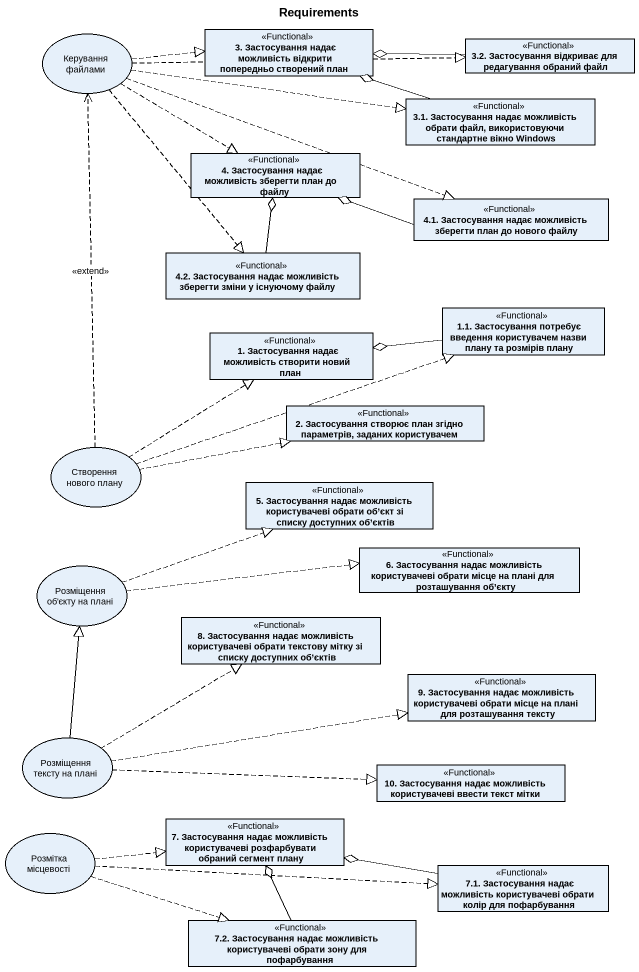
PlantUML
@startuml
title Requirements
allowmixing
hide circle
hide empty members
usecase "Керування файлами" as Керування_файлами
class "3. Застосування надає можливість відкрити попередньо створений план" as r3_Застосування_надає <<Functional>>
class "3.2. Застосування відкриває для редагування обраний файл" as r3_2_Застосування_відкриває <<Functional>>
class "3.1. Застосування надає можливість обрати файл, використовуючи стандартне вікно Windows" as r3_1_Застосування_надає <<Functional>>
class "4. Застосування надає можливість зберегти план до файлу" as r4_Застосування_надає <<Functional>>
class "4.1. Застосування надає можливість зберегти план до нового файлу" as r4_1_Застосування_надає <<Functional>>
class "4.2. Застосування надає можливість зберегти зміни у існуючому файлу" as r4_2_Застосування_надає <<Functional>>
class "1.1. Застосування потребує введення користувачем назви плану та розмірів плану" as r1_1_Застосування_потребує <<Functional>>
class "1. Застосування надає можливість створити новий план" as r1_Застосування_надає <<Functional>>
class "2. Застосування створює план згідно параметрів, заданих користувачем" as r2_Застосування_створює_план <<Functional>>
usecase "Створення нового плану" as Створення_нового_плану
class "5. Застосування надає можливість користувачеві обрати об’єкт зі списку доступних об’єктів" as r5_Застосування_надає <<Functional>>
class "6. Застосування надає можливість користувачеві обрати місце на плані для розташування об’єкту" as r6_Застосування_надає <<Functional>>
usecase "Розміщення об'єкту на плані" as Розміщення_об_єкту_на_плані
class "8. Застосування надає можливість користувачеві обрати текстову мітку зі списку доступних об’єктів" as r8_Застосування_надає <<Functional>>
class "9. Застосування надає можливість користувачеві обрати місце на плані для розташування тексту" as r9_Застосування_надає <<Functional>>
usecase "Розміщення тексту на плані" as Розміщення_тексту_на_плані
class "10. Застосування надає можливість користувачеві ввести текст мітки" as r10_Застосування_надає <<Functional>>
class "7. Застосування надає можливість користувачеві розфарбувати обраний сегмент плану" as r7_Застосування_надає <<Functional>>
usecase "Розмітка місцевості" as Розмітка_місцевості
class "7.1. Застосування надає можливість користувачеві обрати колір для пофарбування" as r7_1_Застосування_надає <<Functional>>
class "7.2. Застосування надає можливість користувачеві обрати зону для пофарбування" as r7_2_Застосування_надає <<Functional>>
Керування_файлами .right.|> r3_Застосування_надає
Керування_файлами .right.|> r3_2_Застосування_відкриває
Керування_файлами .right.|> r3_1_Застосування_надає
Керування_файлами .right.|> r4_Застосування_надає
Керування_файлами .right.|> r4_1_Застосування_надає
Керування_файлами ..|> r4_2_Застосування_надає
r3_2_Застосування_відкриває -left-o r3_Застосування_надає
r3_1_Застосування_надає -left-o r3_Застосування_надає
r4_1_Застосування_надає -left-o r4_Застосування_надає
r4_2_Застосування_надає -up-o r4_Застосування_надає
r1_1_Застосування_потребує -left-o r1_Застосування_надає
Створення_нового_плану .up.> Керування_файлами : <<extend>>
Створення_нового_плану .right.|> r1_1_Застосування_потребує
Створення_нового_плану .up.|> r1_Застосування_надає
Створення_нового_плану .right.|> r2_Застосування_створює_план
Розміщення_об_єкту_на_плані .right.|> r5_Застосування_надає
Розміщення_об_єкту_на_плані .right.|> r6_Застосування_надає
Розміщення_тексту_на_плані -up-|> Розміщення_об_єкту_на_плані
Розміщення_тексту_на_плані .right.|> r8_Застосування_надає
Розміщення_тексту_на_плані .right.|> r9_Застосування_надає
Розміщення_тексту_на_плані .right.|> r10_Застосування_надає
Розмітка_місцевості .right.|> r7_Застосування_надає
Розмітка_місцевості .right.|> r7_1_Застосування_надає
Розмітка_місцевості .right.|> r7_2_Застосування_надає
r7_1_Застосування_надає -left-o r7_Застосування_надає
r7_2_Застосування_надає -up-o r7_Застосування_надає
@enduml
